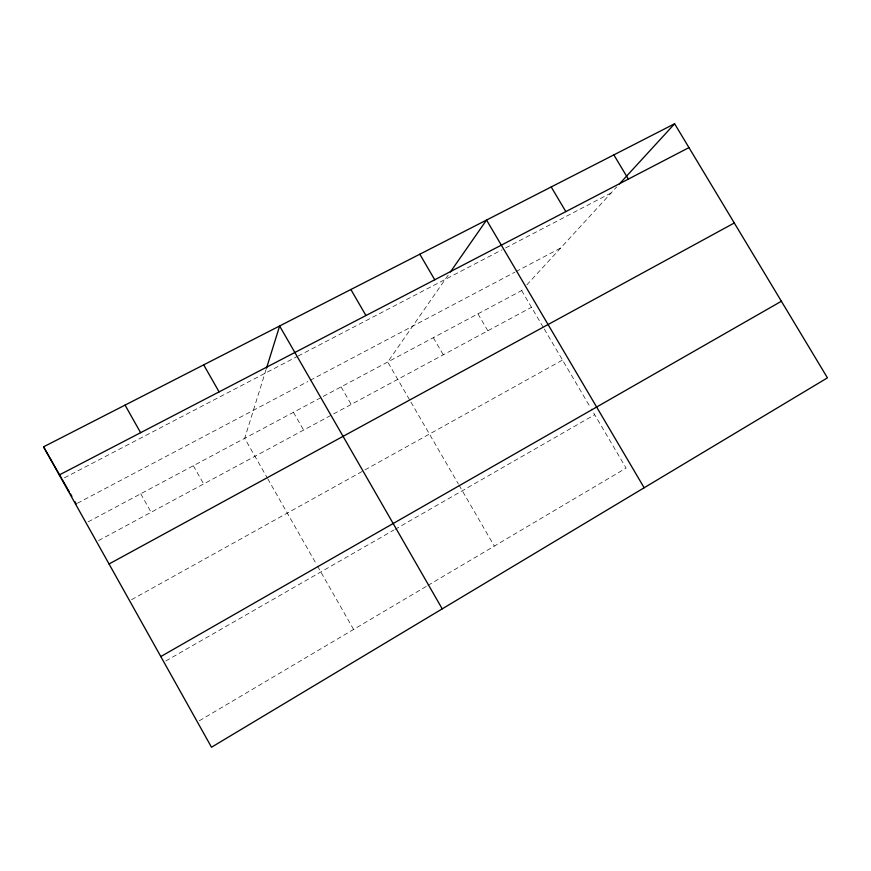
<?xml version="1.0" encoding="UTF-8"?>
<svg xmlns="http://www.w3.org/2000/svg" width="871" height="871" viewBox="0 0 871 871"><rect width="100%" height="100%" fill="white"/><g stroke="black" fill="none" stroke-linecap="round" stroke-linejoin="round"><path stroke-width="0.65" stroke-dasharray="4.36 3.27" d="M266.101 369.478L244.697 438.32L267.059 477.569M448.162 275.171L387.704 362.02L410.263 400.976M323.217 396.425L521.631 290.555L523.362 288.671M526.824 284.893L616.701 186.906M199.285 720.796L426.725 586.129M427.868 585.454L626.097 468.097L591.344 409.022M165.828 660.969L393.79 530.08M394.966 529.405L594.697 414.727M131.565 599.705L562.524 360.05M98.543 540.597L531.473 307.278M88.08 521.881L322.02 397.056M77.399 503.253L307.822 381.552M310.174 380.311L514.848 272.198M516.024 271.578L560.674 247.995M64.421 477.841L296.989 356.642M298.176 356.021L502.055 249.781M505.659 247.908L611.192 192.916M521.631 290.555L543.602 327.899M544.277 329.042L590.669 407.889M477.939 313.865L487.847 330.784M433.312 337.687L443.285 354.802M410.927 402.108L458.331 483.938M458.984 485.082L494.336 546.106M341.084 386.887L351.187 404.427M293.429 412.321L303.609 430.078M267.735 478.756L316.804 564.887M317.48 566.074L353.582 629.439M193.329 465.724L203.651 483.949M140.743 493.781L151.129 512.257"/><path stroke-width="1.31" d="M266.504 368.183L279.624 325.983L442.228 608.862M450.372 272.002L486.551 220.047L644.159 487.771M619.455 183.901L674.622 123.769L827.45 377.851L211.501 747.231L43.55 446.834L674.622 123.769M160.797 656.549L781.385 301.257M109.049 563.983L734.297 222.976M59.282 474.967L688.961 147.602M613.859 154.875L628.35 179.11M551.201 186.949L565.834 211.609M419.811 254.212L434.738 279.765M350.871 289.51L365.951 315.531M43.55 446.834L61.406 478.016M62.015 479.094L67.198 488.13M67.873 489.306L69.212 491.658M70.562 494.009L71.901 496.361M74.982 501.74L76.213 503.884M203.694 364.851L219.089 391.885M125.054 405.113L140.612 432.68"/></g></svg>
